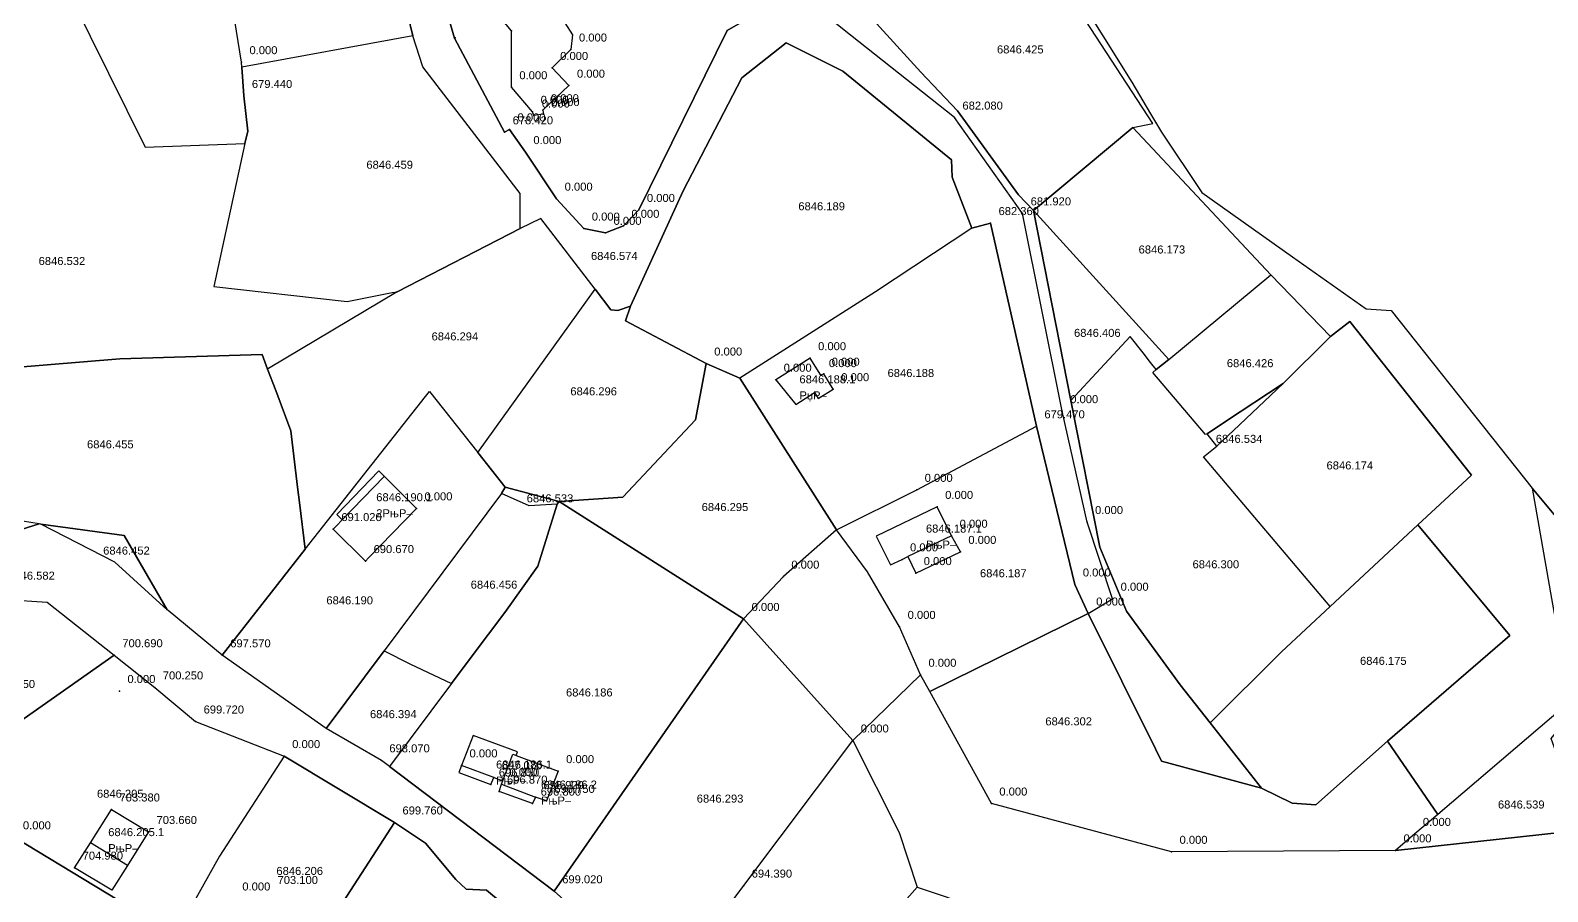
# Model space of a CAD drawing. Header units: metres. Extents: x 8504925 to 8509157, y 4588840 to 4591954.
# Drawn here: x 8507137 to 8507326.6, y 4589609.1 to 4589716.7 of the extents above; entities that cross this region are included whole.
import ezdxf

# ---------------------------------------------------------------- set-up
doc = ezdxf.new("R2010")
doc.units = ezdxf.units.M
for name, color, linetype in [('cad13', 30, 'Continuous'), ('cad140', 7, 'Continuous'), ('cad144', 7, 'Continuous'), ('cad145', 7, 'Continuous'), ('cad146', 7, 'Continuous'), ('cad176', 7, 'Continuous'), ('cad22', 7, 'Continuous'), ('cad_cont_1', 30, 'Continuous'), ('cad_cont_2', 7, 'Continuous'), ('cad_cont_3', 7, 'Continuous'), ('points', 1, 'Continuous'), ('texts', 7, 'Continuous')]:
    doc.layers.add(name, color=color, linetype=linetype)
doc.styles.get("Standard").update_dxf_attribs({"font": 'arial.ttf'})

msp = doc.modelspace()

# ---------------------------------------------------------------- linework, layer by layer
at = {"layer": 'cad13'}
for points in [[(8507203.76, 4589717.69), (8507204.74, 4589716.17), (8507204.54, 4589714.35), (8507202.19, 4589712.05), (8507204.29, 4589709.84), (8507201.03, 4589706.77), (8507201.12, 4589706.29), (8507199.9, 4589706.1), (8507199.75, 4589706.57), (8507197.09, 4589709.64), (8507197.1, 4589716.68), (8507196.24, 4589717.71)], [(8507235.77, 4589673.67), (8507234.42, 4589675.79), (8507230.12, 4589673.1), (8507232.62, 4589670.01), (8507234.99, 4589671.49), (8507235.44, 4589670.77), (8507237.31, 4589671.92), (8507236.12, 4589673.85), (8507235.77, 4589673.67)], [(8507178.87, 4589650.44), (8507179.25, 4589650.84), (8507185.23, 4589657.03), (8507180.53, 4589661.7), (8507175.27, 4589656.25), (8507175.95, 4589655.59), (8507175.22, 4589654.84), (8507174.84, 4589654.44), (8507178.87, 4589650.44)], [(8507244.48, 4589649.97), (8507245.91, 4589650.66), (8507246.64, 4589651), (8507247.62, 4589648.94), (8507253.2, 4589651.59), (8507252.11, 4589653.61), (8507250.3, 4589657.21), (8507242.68, 4589653.56), (8507244.48, 4589649.97)], [(8507197.68, 4589626.16), (8507197.85, 4589626.63), (8507192.3, 4589628.64), (8507190.86, 4589624.92), (8507190.52, 4589624.02), (8507194.52, 4589622.53), (8507194.88, 4589623.42), (8507196.01, 4589623)], [(8507197.68, 4589626.16), (8507202.93, 4589624.2), (8507201.46, 4589620.48), (8507200.1, 4589620.96), (8507199.75, 4589620.14), (8507195.55, 4589621.64), (8507195.85, 4589622.58), (8507196.01, 4589623)], [(8507196.01, 4589623), (8507197.26, 4589626.32), (8507197.68, 4589626.16)], [(8507151.75, 4589616.6), (8507149.1, 4589612.41), (8507147.15, 4589609.33), (8507142.51, 4589612.14), (8507144.48, 4589615.25), (8507147.12, 4589619.41), (8507151.75, 4589616.6)]]:
    msp.add_lwpolyline(points, dxfattribs=at)
at = {"layer": 'cad140'}
for points in [[(8507254.93, 4589741.76), (8507263.96, 4589727.35), (8507274.62, 4589710.28), (8507276.96, 4589706.33)], [(8507237.41, 4589717.79), (8507231.6, 4589718.69), (8507226.01, 4589717.84), (8507224.06, 4589716.72), (8507213.03, 4589694.31), (8507211.09, 4589692.33), (8507208.86, 4589691.45), (8507206.14, 4589691.98), (8507202.75, 4589695.72), (8507198.84, 4589701.54), (8507196.86, 4589704.38), (8507196.25, 4589704.01), (8507189.99, 4589715.78), (8507187.26, 4589725.07)], [(8507239.49, 4589716.13), (8507237.41, 4589717.79)], [(8507260.98, 4589693.88), (8507252.46, 4589705.85), (8507239.49, 4589716.13)], [(8507276.96, 4589706.33), (8507278.32, 4589704.04), (8507283.37, 4589696.47), (8507294.71, 4589688.45)], [(8507294.71, 4589688.45), (8507303.89, 4589681.95)], [(8507303.89, 4589681.95), (8507307.05, 4589681.73), (8507320.64, 4589664.6)], [(8507320.64, 4589664.6), (8507324.64, 4589659.57)], [(8507324.64, 4589659.57), (8507327.068, 4589645.776), (8507327.6, 4589642.74)], [(8507152.53, 4589634.66), (8507157.63, 4589630.4), (8507168.7, 4589626.08)], [(8507257.07, 4589620.15), (8507249.4, 4589634.16)], [(8507328.78, 4589632.35), (8507312.861, 4589618.796)], [(8507307.58, 4589614.3), (8507279.59, 4589614.12), (8507257.07, 4589620.15)], [(8507312.861, 4589618.796), (8507310, 4589616.36)], [(8507155.13, 4589603.73), (8507135.05, 4589615.93)], [(8507310, 4589616.36), (8507307.58, 4589614.3)], [(8507160.61, 4589613.58), (8507155.13, 4589603.73)]]:
    msp.add_lwpolyline(points, dxfattribs=at)
at = {"layer": 'cad144'}
for points in [[(8507163.403, 4589712.152), (8507163.36, 4589712.77), (8507162.54, 4589717.92)], [(8507163.66, 4589708.55), (8507163.403, 4589712.152)], [(8507265.93, 4589669.17), (8507260.98, 4589693.88)], [(8507256.97, 4589692.67), (8507262.7, 4589667.28)], [(8507221.44, 4589675.12), (8507211.37, 4589680.46), (8507211.96, 4589682.3)], [(8507171.33, 4589651.94), (8507186.36, 4589670.99)], [(8507186.87, 4589671.63), (8507192.883, 4589664.01)], [(8507272.23, 4589645.74), (8507269.03, 4589655.32), (8507265.93, 4589669.17)], [(8507237.72, 4589654.34), (8507247.74, 4589659.34), (8507262.7, 4589667.28)], [(8507262.7, 4589667.28), (8507267.5, 4589647.52), (8507269.17, 4589643.89)], [(8507192.883, 4589664.01), (8507196.3, 4589659.68)], [(8507248.21, 4589636.24), (8507245.61, 4589642.22), (8507241.59, 4589649.11), (8507237.72, 4589654.34)], [(8507160.96, 4589638.67), (8507171.33, 4589651.94)], [(8507133.94, 4589645.66), (8507139.06, 4589645.33), (8507147.47, 4589638.68)], [(8507269.17, 4589643.89), (8507272.23, 4589645.74)], [(8507123.73, 4589622.04), (8507131.65, 4589627.63), (8507147.47, 4589638.68)], [(8507173.95, 4589629.53), (8507160.96, 4589638.67)], [(8507249.4, 4589634.16), (8507248.21, 4589636.24)], [(8507180.84, 4589625.55), (8507173.95, 4589629.53)], [(8507168.7, 4589626.08), (8507182.48, 4589617.79)], [(8507181.853, 4589624.777), (8507180.84, 4589625.55)], [(8507202.44, 4589609.19), (8507181.853, 4589624.777)], [(8507216.32, 4589596.81), (8507202.44, 4589609.19)]]:
    msp.add_lwpolyline(points, dxfattribs=at)
at = {"layer": 'cad145'}
for points in [[(8507226.11, 4589643.21), (8507231.08, 4589648.5)], [(8507226.11, 4589643.21), (8507202.44, 4589609.19)], [(8507239.75, 4589628.03), (8507226.11, 4589643.21)], [(8507269.17, 4589643.89), (8507249.4, 4589634.16)], [(8507239.75, 4589628.03), (8507248.21, 4589636.24)], [(8507217.428, 4589598.281), (8507226.12, 4589609.9), (8507239.75, 4589628.03)], [(8507168.7, 4589626.08), (8507160.61, 4589613.58)], [(8507167.84, 4589595.12), (8507182.48, 4589617.79)]]:
    msp.add_lwpolyline(points, dxfattribs=at)
at = {"layer": 'cad146'}
for points in [[(8507274.77, 4589704.61), (8507277.25, 4589705.12), (8507265.59, 4589723.03), (8507254.98, 4589739.14), (8507254.84, 4589739.33), (8507253.29, 4589741.04), (8507250.62, 4589739.87), (8507248.4, 4589736.94)], [(8507139.88, 4589725.32), (8507151.33, 4589702.15), (8507163.8, 4589702.62)], [(8507182.92, 4589723.87), (8507184.76, 4589716.06)], [(8507262.35, 4589694.25), (8507260.48, 4589696.18), (8507252.86, 4589706.68), (8507248.24, 4589711.53), (8507241.44, 4589719.01)], [(8507184.76, 4589716.06), (8507163.403, 4589712.152)], [(8507198.2, 4589691.98), (8507198.17, 4589696.38), (8507186.02, 4589712.18), (8507184.76, 4589716.06)], [(8507211.96, 4589682.3), (8507218.56, 4589696.69), (8507225.88, 4589710.82), (8507231.41, 4589715.19), (8507238.53, 4589711.65), (8507252.09, 4589700.59), (8507252.19, 4589698.42), (8507254.64, 4589692.05)], [(8507163.8, 4589702.62), (8507164.14, 4589704.14), (8507163.66, 4589708.55)], [(8507262.35, 4589694.25), (8507274.77, 4589704.61)], [(8507291.98, 4589686.19), (8507274.77, 4589704.61)], [(8507163.8, 4589702.62), (8507159.9, 4589684.73), (8507176.18, 4589682.91), (8507176.55, 4589682.87), (8507182.2, 4589683.98), (8507182.8, 4589684.09)], [(8507262.35, 4589694.25), (8507279.24, 4589675.64)], [(8507267, 4589670.52), (8507262.35, 4589694.25)], [(8507182.8, 4589684.09), (8507198.2, 4589691.98)], [(8507207.56, 4589684.42), (8507200.78, 4589693.25), (8507198.2, 4589691.98)], [(8507254.64, 4589692.05), (8507242.59, 4589684.08), (8507225.66, 4589673.28)], [(8507254.64, 4589692.05), (8507256.97, 4589692.67)], [(8507279.24, 4589675.64), (8507291.98, 4589686.19)], [(8507299.45, 4589678.48), (8507291.98, 4589686.19)], [(8507182.8, 4589684.09), (8507166.74, 4589674.52), (8507166.61, 4589674.43)], [(8507192.883, 4589664.01), (8507207.56, 4589684.42)], [(8507207.56, 4589684.42), (8507209.51, 4589681.84), (8507210.41, 4589681.73), (8507211.96, 4589682.3)], [(8507310.38, 4589654.99), (8507317.06, 4589661.19), (8507301.85, 4589680.37), (8507299.45, 4589678.48)], [(8507277.68, 4589674.36), (8507276.97, 4589675.26), (8507276.06, 4589676.44), (8507274.42, 4589678.48), (8507267, 4589670.52)], [(8507293.54, 4589672.64), (8507299.45, 4589678.48)], [(8507166.61, 4589674.43), (8507165.93, 4589676.24), (8507148.16, 4589675.73), (8507134.53, 4589674.59), (8507133.01, 4589672.95), (8507129.17, 4589673.19)], [(8507203.05, 4589657.9), (8507211.03, 4589658.42), (8507220.1, 4589668.11), (8507221.44, 4589675.12)], [(8507225.66, 4589673.28), (8507221.44, 4589675.12)], [(8507279.24, 4589675.64), (8507277.68, 4589674.36)], [(8507171.33, 4589651.94), (8507170.61, 4589657.77), (8507170.38, 4589659.69), (8507169.54, 4589666.73), (8507167.64, 4589671.74), (8507166.61, 4589674.43)], [(8507237.72, 4589654.34), (8507225.66, 4589673.28)], [(8507284.02, 4589666.36), (8507283.84, 4589666.24), (8507277.26, 4589674.01), (8507277.68, 4589674.36)], [(8507186.36, 4589670.99), (8507186.87, 4589671.63)], [(8507284.02, 4589666.36), (8507286.32, 4589667.88), (8507293.54, 4589672.64)], [(8507293.54, 4589672.64), (8507287.35, 4589666.75), (8507285.25, 4589664.8)], [(8507284.42, 4589630.25), (8507280.68, 4589634.99), (8507273.96, 4589644.18), (8507270.64, 4589652.2), (8507267, 4589670.52)], [(8507138.09, 4589655.11), (8507136, 4589655.43), (8507127.44, 4589652.42), (8507118.35, 4589657.66), (8507111.9, 4589667.87)], [(8507138.09, 4589655.11), (8507125.74, 4589651.22), (8507118.53, 4589656.95), (8507112.92, 4589661.43), (8507112.78, 4589661.63), (8507109.73, 4589665.98), (8507109.35, 4589666.51)], [(8507285.25, 4589664.8), (8507284.02, 4589666.36)], [(8507299.43, 4589644.77), (8507283.57, 4589663.47), (8507285.25, 4589664.8)], [(8507196.3, 4589659.68), (8507195.86, 4589658.87)], [(8507196.3, 4589659.68), (8507203.05, 4589657.9)], [(8507195.86, 4589658.87), (8507181.2, 4589639.24)], [(8507189.62, 4589635.15), (8507192.95, 4589639.6), (8507195.51, 4589643.01), (8507196.49, 4589644.32), (8507200.39, 4589649.79), (8507202.8, 4589657.56)], [(8507202.8, 4589657.56), (8507199.31, 4589657.33), (8507195.86, 4589658.87)], [(8507202.8, 4589657.56), (8507203.05, 4589657.9)], [(8507203.05, 4589657.9), (8507226.11, 4589643.21)], [(8507138.28, 4589655.04), (8507138.09, 4589655.11)], [(8507138.28, 4589655.04), (8507148.7, 4589653.64), (8507154.09, 4589644.36)], [(8507154.09, 4589644.36), (8507147.54, 4589650.32), (8507138.28, 4589655.04)], [(8507299.43, 4589644.77), (8507310.38, 4589654.99)], [(8507306.58, 4589627.93), (8507321.88, 4589641.14), (8507310.38, 4589654.99)], [(8507160.96, 4589638.67), (8507154.21, 4589644.26), (8507154.09, 4589644.36)], [(8507284.42, 4589630.25), (8507293.35, 4589639.1), (8507299.43, 4589644.77)], [(8507269.17, 4589643.89), (8507277.59, 4589626.99), (8507278.33, 4589625.44), (8507290.83, 4589622.09)], [(8507147.47, 4589638.68), (8507152.53, 4589634.66)], [(8507181.2, 4589639.24), (8507173.95, 4589629.53)], [(8507181.2, 4589639.24), (8507184.4, 4589637.62), (8507189.62, 4589635.15)], [(8507189.62, 4589635.15), (8507181.853, 4589624.777)], [(8507290.83, 4589622.09), (8507284.42, 4589630.25)], [(8507290.83, 4589622.09), (8507294.65, 4589620.2), (8507297.61, 4589619.98), (8507306.58, 4589627.93)], [(8507312.861, 4589618.796), (8507306.58, 4589627.93)], [(8507182.48, 4589617.79), (8507186.34, 4589615.19), (8507190.13, 4589610.68), (8507191.44, 4589609.45), (8507193.99, 4589609.31), (8507198.15, 4589605.87)], [(8507247.81, 4589609.71), (8507244.02, 4589605.42)]]:
    msp.add_lwpolyline(points, dxfattribs=at)
at = {"layer": 'cad176'}
for points in [[(8507324.64, 4589659.57), (8507335.28, 4589646.81)], [(8507237.72, 4589654.34), (8507231.08, 4589648.5)], [(8507239.75, 4589628.03), (8507245.57, 4589616.54), (8507247.81, 4589609.71)], [(8507354.42, 4589619.4), (8507307.58, 4589614.3)], [(8507247.81, 4589609.71), (8507270.54, 4589602.07)]]:
    msp.add_lwpolyline(points, dxfattribs=at)
at = {"layer": 'cad22'}
for points in [[(8507181.2, 4589661.03), (8507175.95, 4589655.59)], [(8507252.11, 4589653.61), (8507246.64, 4589651)], [(8507194.88, 4589623.42), (8507190.86, 4589624.92)], [(8507195.85, 4589622.58), (8507200.1, 4589620.96)], [(8507149.1, 4589612.41), (8507144.48, 4589615.25)]]:
    msp.add_lwpolyline(points, dxfattribs=at)
at = {"layer": 'cad_cont_1'}
for points in [[(8507203.76, 4589717.69), (8507204.74, 4589716.17), (8507204.54, 4589714.35), (8507202.19, 4589712.05), (8507204.29, 4589709.84), (8507201.03, 4589706.77), (8507201.12, 4589706.29), (8507199.9, 4589706.1), (8507199.75, 4589706.57), (8507197.09, 4589709.64), (8507197.1, 4589716.68), (8507196.24, 4589717.71)], [(8507235.77, 4589673.67), (8507234.42, 4589675.79), (8507230.12, 4589673.1), (8507232.62, 4589670.01), (8507234.99, 4589671.49), (8507235.44, 4589670.77), (8507237.31, 4589671.92), (8507236.12, 4589673.85), (8507235.77, 4589673.67)], [(8507178.87, 4589650.44), (8507179.25, 4589650.84), (8507185.23, 4589657.03), (8507180.53, 4589661.7), (8507175.27, 4589656.25), (8507175.95, 4589655.59), (8507175.22, 4589654.84), (8507174.84, 4589654.44), (8507178.87, 4589650.44)], [(8507244.48, 4589649.97), (8507245.91, 4589650.66), (8507246.64, 4589651), (8507247.62, 4589648.94), (8507253.2, 4589651.59), (8507252.11, 4589653.61), (8507250.3, 4589657.21), (8507242.68, 4589653.56), (8507244.48, 4589649.97)], [(8507196.01, 4589623), (8507197.26, 4589626.32), (8507197.68, 4589626.16), (8507197.68, 4589626.16), (8507197.85, 4589626.63), (8507192.3, 4589628.64), (8507190.86, 4589624.92), (8507190.52, 4589624.02), (8507194.52, 4589622.53), (8507194.88, 4589623.42), (8507196.01, 4589623)], [(8507196.01, 4589623), (8507197.26, 4589626.32), (8507197.68, 4589626.16), (8507197.68, 4589626.16), (8507202.93, 4589624.2), (8507201.46, 4589620.48), (8507200.1, 4589620.96), (8507199.75, 4589620.14), (8507195.55, 4589621.64), (8507195.85, 4589622.58), (8507196.01, 4589623)], [(8507151.75, 4589616.6), (8507149.1, 4589612.41), (8507147.15, 4589609.33), (8507142.51, 4589612.14), (8507144.48, 4589615.25), (8507147.12, 4589619.41), (8507151.75, 4589616.6)]]:
    msp.add_lwpolyline(points, dxfattribs=at)
at = {"layer": 'cad_cont_2'}
for points in [[(8507159.78, 4589739.78), (8507158.98, 4589746.13), (8507158.98, 4589746.13), (8507159.012, 4589747.689), (8507159.012, 4589747.689), (8507175.019, 4589748.805), (8507176.516, 4589748.911), (8507176.516, 4589748.911), (8507182.92, 4589723.87), (8507182.92, 4589723.87), (8507184.76, 4589716.06), (8507184.76, 4589716.06), (8507163.403, 4589712.152), (8507163.403, 4589712.152), (8507163.36, 4589712.77), (8507162.54, 4589717.92), (8507162.54, 4589717.92), (8507159.78, 4589739.78)], [(8507248.4, 4589736.94), (8507248.12, 4589736.57), (8507250.94, 4589733.34), (8507245.55, 4589725.21), (8507241.44, 4589719.01), (8507241.44, 4589719.01), (8507248.24, 4589711.53), (8507252.86, 4589706.68), (8507260.48, 4589696.18), (8507262.35, 4589694.25), (8507262.35, 4589694.25), (8507274.77, 4589704.61), (8507274.77, 4589704.61), (8507277.25, 4589705.12), (8507265.59, 4589723.03), (8507254.98, 4589739.14), (8507254.84, 4589739.33), (8507253.29, 4589741.04), (8507250.62, 4589739.87), (8507248.4, 4589736.94)], [(8507159.78, 4589739.78), (8507156.91, 4589739.71), (8507126.34, 4589737.77), (8507126.34, 4589737.77), (8507139.88, 4589725.32), (8507139.88, 4589725.32), (8507151.33, 4589702.15), (8507163.8, 4589702.62), (8507163.8, 4589702.62), (8507164.14, 4589704.14), (8507163.66, 4589708.55), (8507163.66, 4589708.55), (8507163.403, 4589712.152), (8507163.403, 4589712.152), (8507163.36, 4589712.77), (8507162.54, 4589717.92), (8507162.54, 4589717.92), (8507159.78, 4589739.78)], [(8507263.96, 4589727.35), (8507274.62, 4589710.28), (8507276.96, 4589706.33), (8507276.96, 4589706.33), (8507278.32, 4589704.04), (8507283.37, 4589696.47), (8507294.71, 4589688.45), (8507294.71, 4589688.45), (8507303.89, 4589681.95), (8507303.89, 4589681.95), (8507307.05, 4589681.73), (8507320.64, 4589664.6), (8507320.64, 4589664.6), (8507324.64, 4589659.57), (8507324.64, 4589659.57), (8507327.068, 4589645.776)], [(8507139.88, 4589725.32), (8507151.33, 4589702.15), (8507163.8, 4589702.62), (8507163.8, 4589702.62), (8507159.9, 4589684.73), (8507176.18, 4589682.91), (8507176.55, 4589682.87), (8507182.2, 4589683.98), (8507182.8, 4589684.09), (8507182.8, 4589684.09), (8507166.74, 4589674.52), (8507166.61, 4589674.43), (8507166.61, 4589674.43), (8507165.93, 4589676.24), (8507148.16, 4589675.73), (8507134.53, 4589674.59)], [(8507241.44, 4589719.01), (8507248.24, 4589711.53), (8507252.86, 4589706.68), (8507260.48, 4589696.18), (8507262.35, 4589694.25), (8507262.35, 4589694.25), (8507267, 4589670.52), (8507267, 4589670.52), (8507270.64, 4589652.2), (8507273.96, 4589644.18), (8507280.68, 4589634.99), (8507284.42, 4589630.25), (8507284.42, 4589630.25), (8507290.83, 4589622.09), (8507290.83, 4589622.09), (8507278.33, 4589625.44), (8507277.59, 4589626.99), (8507269.17, 4589643.89), (8507269.17, 4589643.89), (8507267.5, 4589647.52), (8507262.7, 4589667.28), (8507262.7, 4589667.28), (8507256.97, 4589692.67), (8507256.97, 4589692.67), (8507254.64, 4589692.05), (8507254.64, 4589692.05), (8507252.19, 4589698.42), (8507252.09, 4589700.59), (8507238.53, 4589711.65), (8507231.41, 4589715.19), (8507225.88, 4589710.82), (8507218.56, 4589696.69), (8507211.96, 4589682.3), (8507211.96, 4589682.3), (8507210.41, 4589681.73), (8507209.51, 4589681.84), (8507207.56, 4589684.42), (8507207.56, 4589684.42), (8507200.78, 4589693.25), (8507198.2, 4589691.98), (8507198.2, 4589691.98), (8507198.17, 4589696.38), (8507186.02, 4589712.18), (8507184.76, 4589716.06), (8507184.76, 4589716.06), (8507182.92, 4589723.87)], [(8507187.26, 4589725.07), (8507189.99, 4589715.78), (8507196.25, 4589704.01), (8507196.86, 4589704.38), (8507198.84, 4589701.54), (8507202.75, 4589695.72), (8507206.14, 4589691.98), (8507208.86, 4589691.45), (8507211.09, 4589692.33), (8507213.03, 4589694.31), (8507224.06, 4589716.72), (8507226.01, 4589717.84)], [(8507226.01, 4589717.84), (8507224.06, 4589716.72), (8507213.03, 4589694.31), (8507211.09, 4589692.33), (8507208.86, 4589691.45), (8507206.14, 4589691.98), (8507202.75, 4589695.72), (8507198.84, 4589701.54), (8507196.86, 4589704.38), (8507196.25, 4589704.01), (8507189.99, 4589715.78), (8507187.26, 4589725.07)], [(8507328.78, 4589632.35), (8507312.861, 4589618.796), (8507312.861, 4589618.796), (8507306.58, 4589627.93), (8507306.58, 4589627.93), (8507321.88, 4589641.14), (8507310.38, 4589654.99), (8507310.38, 4589654.99), (8507317.06, 4589661.19), (8507301.85, 4589680.37), (8507299.45, 4589678.48), (8507299.45, 4589678.48), (8507291.98, 4589686.19), (8507291.98, 4589686.19), (8507274.77, 4589704.61), (8507274.77, 4589704.61), (8507277.25, 4589705.12), (8507265.59, 4589723.03)], [(8507163.8, 4589702.62), (8507159.9, 4589684.73), (8507176.18, 4589682.91), (8507176.55, 4589682.87), (8507182.2, 4589683.98), (8507182.8, 4589684.09), (8507182.8, 4589684.09), (8507198.2, 4589691.98), (8507198.2, 4589691.98), (8507198.17, 4589696.38), (8507186.02, 4589712.18), (8507184.76, 4589716.06), (8507184.76, 4589716.06), (8507163.403, 4589712.152), (8507163.403, 4589712.152), (8507163.66, 4589708.55), (8507163.66, 4589708.55), (8507164.14, 4589704.14), (8507163.8, 4589702.62)], [(8507221.44, 4589675.12), (8507211.37, 4589680.46), (8507211.96, 4589682.3), (8507211.96, 4589682.3), (8507218.56, 4589696.69), (8507225.88, 4589710.82), (8507231.41, 4589715.19), (8507238.53, 4589711.65), (8507252.09, 4589700.59), (8507252.19, 4589698.42), (8507254.64, 4589692.05), (8507254.64, 4589692.05), (8507242.59, 4589684.08), (8507225.66, 4589673.28), (8507225.66, 4589673.28), (8507221.44, 4589675.12)], [(8507262.35, 4589694.25), (8507279.24, 4589675.64), (8507279.24, 4589675.64), (8507291.98, 4589686.19), (8507291.98, 4589686.19), (8507274.77, 4589704.61), (8507274.77, 4589704.61), (8507262.35, 4589694.25)], [(8507262.35, 4589694.25), (8507279.24, 4589675.64), (8507279.24, 4589675.64), (8507277.68, 4589674.36), (8507277.68, 4589674.36), (8507276.97, 4589675.26), (8507276.06, 4589676.44), (8507274.42, 4589678.48), (8507267, 4589670.52), (8507267, 4589670.52), (8507262.35, 4589694.25)], [(8507182.8, 4589684.09), (8507166.74, 4589674.52), (8507166.61, 4589674.43), (8507166.61, 4589674.43), (8507167.64, 4589671.74), (8507169.54, 4589666.73), (8507170.38, 4589659.69), (8507170.61, 4589657.77), (8507171.33, 4589651.94), (8507171.33, 4589651.94), (8507186.36, 4589670.99), (8507186.36, 4589670.99), (8507186.87, 4589671.63), (8507186.87, 4589671.63), (8507192.883, 4589664.01), (8507192.883, 4589664.01), (8507207.56, 4589684.42), (8507207.56, 4589684.42), (8507200.78, 4589693.25), (8507198.2, 4589691.98), (8507198.2, 4589691.98), (8507182.8, 4589684.09)], [(8507254.64, 4589692.05), (8507242.59, 4589684.08), (8507225.66, 4589673.28), (8507225.66, 4589673.28), (8507237.72, 4589654.34), (8507237.72, 4589654.34), (8507247.74, 4589659.34), (8507262.7, 4589667.28), (8507262.7, 4589667.28), (8507256.97, 4589692.67), (8507256.97, 4589692.67), (8507254.64, 4589692.05)], [(8507284.02, 4589666.36), (8507283.84, 4589666.24), (8507277.26, 4589674.01), (8507277.68, 4589674.36), (8507277.68, 4589674.36), (8507279.24, 4589675.64), (8507279.24, 4589675.64), (8507291.98, 4589686.19), (8507291.98, 4589686.19), (8507299.45, 4589678.48), (8507299.45, 4589678.48), (8507293.54, 4589672.64), (8507293.54, 4589672.64), (8507286.32, 4589667.88), (8507284.02, 4589666.36)], [(8507192.883, 4589664.01), (8507207.56, 4589684.42), (8507207.56, 4589684.42), (8507209.51, 4589681.84), (8507210.41, 4589681.73), (8507211.96, 4589682.3), (8507211.96, 4589682.3), (8507211.37, 4589680.46), (8507221.44, 4589675.12), (8507221.44, 4589675.12), (8507220.1, 4589668.11), (8507211.03, 4589658.42), (8507203.05, 4589657.9), (8507203.05, 4589657.9), (8507196.3, 4589659.68), (8507196.3, 4589659.68), (8507192.883, 4589664.01)], [(8507299.43, 4589644.77), (8507283.57, 4589663.47), (8507285.25, 4589664.8), (8507285.25, 4589664.8), (8507287.35, 4589666.75), (8507293.54, 4589672.64), (8507293.54, 4589672.64), (8507299.45, 4589678.48), (8507299.45, 4589678.48), (8507301.85, 4589680.37), (8507317.06, 4589661.19), (8507310.38, 4589654.99), (8507310.38, 4589654.99), (8507299.43, 4589644.77)], [(8507277.68, 4589674.36), (8507276.97, 4589675.26), (8507276.06, 4589676.44), (8507274.42, 4589678.48), (8507267, 4589670.52), (8507267, 4589670.52), (8507270.64, 4589652.2), (8507273.96, 4589644.18), (8507280.68, 4589634.99), (8507284.42, 4589630.25), (8507284.42, 4589630.25), (8507293.35, 4589639.1), (8507299.43, 4589644.77), (8507299.43, 4589644.77), (8507283.57, 4589663.47), (8507285.25, 4589664.8), (8507285.25, 4589664.8), (8507284.02, 4589666.36), (8507284.02, 4589666.36), (8507283.84, 4589666.24), (8507277.26, 4589674.01), (8507277.68, 4589674.36)], [(8507134.53, 4589674.59), (8507148.16, 4589675.73), (8507165.93, 4589676.24), (8507166.61, 4589674.43), (8507166.61, 4589674.43), (8507167.64, 4589671.74), (8507169.54, 4589666.73), (8507170.38, 4589659.69), (8507170.61, 4589657.77), (8507171.33, 4589651.94), (8507171.33, 4589651.94), (8507160.96, 4589638.67), (8507160.96, 4589638.67), (8507154.21, 4589644.26), (8507154.09, 4589644.36), (8507154.09, 4589644.36), (8507148.7, 4589653.64), (8507138.28, 4589655.04), (8507138.28, 4589655.04), (8507138.09, 4589655.11)], [(8507203.05, 4589657.9), (8507211.03, 4589658.42), (8507220.1, 4589668.11), (8507221.44, 4589675.12), (8507221.44, 4589675.12), (8507225.66, 4589673.28), (8507225.66, 4589673.28), (8507237.72, 4589654.34), (8507237.72, 4589654.34), (8507231.08, 4589648.5), (8507231.08, 4589648.5), (8507226.11, 4589643.21), (8507226.11, 4589643.21), (8507203.05, 4589657.9)], [(8507160.96, 4589638.67), (8507171.33, 4589651.94), (8507171.33, 4589651.94), (8507186.36, 4589670.99), (8507186.36, 4589670.99), (8507186.87, 4589671.63), (8507186.87, 4589671.63), (8507192.883, 4589664.01), (8507192.883, 4589664.01), (8507196.3, 4589659.68), (8507196.3, 4589659.68), (8507195.86, 4589658.87), (8507195.86, 4589658.87), (8507181.2, 4589639.24), (8507181.2, 4589639.24), (8507173.95, 4589629.53), (8507173.95, 4589629.53), (8507160.96, 4589638.67)], [(8507284.02, 4589666.36), (8507286.32, 4589667.88), (8507293.54, 4589672.64), (8507293.54, 4589672.64), (8507287.35, 4589666.75), (8507285.25, 4589664.8), (8507285.25, 4589664.8), (8507284.02, 4589666.36)], [(8507111.9, 4589667.87), (8507109.35, 4589666.51), (8507109.35, 4589666.51), (8507109.73, 4589665.98), (8507112.78, 4589661.63), (8507112.92, 4589661.43), (8507118.53, 4589656.95), (8507125.74, 4589651.22), (8507138.09, 4589655.11), (8507138.09, 4589655.11), (8507136, 4589655.43), (8507127.44, 4589652.42), (8507118.35, 4589657.66), (8507111.9, 4589667.87)], [(8507248.21, 4589636.24), (8507245.61, 4589642.22), (8507241.59, 4589649.11), (8507237.72, 4589654.34), (8507237.72, 4589654.34), (8507247.74, 4589659.34), (8507262.7, 4589667.28), (8507262.7, 4589667.28), (8507267.5, 4589647.52), (8507269.17, 4589643.89), (8507269.17, 4589643.89), (8507249.4, 4589634.16), (8507249.4, 4589634.16), (8507248.21, 4589636.24)], [(8507202.8, 4589657.56), (8507199.31, 4589657.33), (8507195.86, 4589658.87), (8507195.86, 4589658.87), (8507196.3, 4589659.68), (8507196.3, 4589659.68), (8507203.05, 4589657.9), (8507203.05, 4589657.9), (8507202.8, 4589657.56)], [(8507310, 4589616.36), (8507307.58, 4589614.3), (8507307.58, 4589614.3), (8507354.42, 4589619.4), (8507354.42, 4589619.4), (8507340.31, 4589620.9), (8507328.06, 4589625.37), (8507327.01, 4589628.29), (8507331.02, 4589633.16), (8507332.57, 4589640.78), (8507332.782, 4589641.251), (8507335.28, 4589646.81), (8507335.28, 4589646.81), (8507324.64, 4589659.57), (8507324.64, 4589659.57), (8507327.068, 4589645.776), (8507327.6, 4589642.74), (8507327.6, 4589642.74), (8507328.78, 4589632.35), (8507328.78, 4589632.35), (8507312.861, 4589618.796), (8507312.861, 4589618.796), (8507310, 4589616.36)], [(8507181.2, 4589639.24), (8507184.4, 4589637.62), (8507189.62, 4589635.15), (8507189.62, 4589635.15), (8507192.95, 4589639.6), (8507195.51, 4589643.01), (8507196.49, 4589644.32), (8507200.39, 4589649.79), (8507202.8, 4589657.56), (8507202.8, 4589657.56), (8507199.31, 4589657.33), (8507195.86, 4589658.87), (8507195.86, 4589658.87), (8507181.2, 4589639.24)], [(8507189.62, 4589635.15), (8507181.853, 4589624.777), (8507181.853, 4589624.777), (8507202.44, 4589609.19), (8507202.44, 4589609.19), (8507226.11, 4589643.21), (8507226.11, 4589643.21), (8507203.05, 4589657.9), (8507203.05, 4589657.9), (8507202.8, 4589657.56), (8507202.8, 4589657.56), (8507200.39, 4589649.79), (8507196.49, 4589644.32), (8507195.51, 4589643.01), (8507192.95, 4589639.6), (8507189.62, 4589635.15)], [(8507216.32, 4589596.81), (8507202.44, 4589609.19), (8507202.44, 4589609.19), (8507181.853, 4589624.777), (8507181.853, 4589624.777), (8507180.84, 4589625.55), (8507180.84, 4589625.55), (8507173.95, 4589629.53), (8507173.95, 4589629.53), (8507160.96, 4589638.67), (8507160.96, 4589638.67), (8507154.21, 4589644.26), (8507154.09, 4589644.36), (8507154.09, 4589644.36), (8507147.54, 4589650.32), (8507138.28, 4589655.04), (8507138.28, 4589655.04), (8507138.09, 4589655.11), (8507138.09, 4589655.11), (8507125.74, 4589651.22)], [(8507138.09, 4589655.11), (8507136, 4589655.43)], [(8507138.28, 4589655.04), (8507148.7, 4589653.64), (8507154.09, 4589644.36), (8507154.09, 4589644.36), (8507147.54, 4589650.32), (8507138.28, 4589655.04)], [(8507284.42, 4589630.25), (8507293.35, 4589639.1), (8507299.43, 4589644.77), (8507299.43, 4589644.77), (8507310.38, 4589654.99), (8507310.38, 4589654.99), (8507321.88, 4589641.14), (8507306.58, 4589627.93), (8507306.58, 4589627.93), (8507297.61, 4589619.98), (8507294.65, 4589620.2), (8507290.83, 4589622.09), (8507290.83, 4589622.09), (8507284.42, 4589630.25)], [(8507114.46, 4589628.08), (8507117.01, 4589630.38), (8507133.94, 4589645.66), (8507133.94, 4589645.66), (8507139.06, 4589645.33), (8507147.47, 4589638.68), (8507147.47, 4589638.68), (8507131.65, 4589627.63), (8507123.73, 4589622.04), (8507123.73, 4589622.04), (8507117.58, 4589625.81), (8507117.58, 4589625.81), (8507114.46, 4589628.08)], [(8507133.94, 4589645.66), (8507139.06, 4589645.33), (8507147.47, 4589638.68), (8507147.47, 4589638.68), (8507152.53, 4589634.66), (8507152.53, 4589634.66), (8507157.63, 4589630.4), (8507168.7, 4589626.08), (8507168.7, 4589626.08), (8507182.48, 4589617.79), (8507182.48, 4589617.79), (8507186.34, 4589615.19), (8507190.13, 4589610.68), (8507191.44, 4589609.45), (8507193.99, 4589609.31), (8507198.15, 4589605.87)], [(8507226.11, 4589643.21), (8507202.44, 4589609.19), (8507202.44, 4589609.19), (8507216.32, 4589596.81), (8507216.32, 4589596.81), (8507217.428, 4589598.281), (8507217.428, 4589598.281), (8507226.12, 4589609.9), (8507239.75, 4589628.03), (8507239.75, 4589628.03), (8507226.11, 4589643.21)], [(8507257.07, 4589620.15), (8507249.4, 4589634.16), (8507249.4, 4589634.16), (8507269.17, 4589643.89), (8507269.17, 4589643.89), (8507277.59, 4589626.99), (8507278.33, 4589625.44), (8507290.83, 4589622.09), (8507290.83, 4589622.09), (8507294.65, 4589620.2), (8507297.61, 4589619.98), (8507306.58, 4589627.93), (8507306.58, 4589627.93), (8507312.861, 4589618.796), (8507312.861, 4589618.796), (8507310, 4589616.36), (8507310, 4589616.36), (8507307.58, 4589614.3), (8507307.58, 4589614.3), (8507279.59, 4589614.12), (8507257.07, 4589620.15)], [(8507123.73, 4589622.04), (8507131.65, 4589627.63), (8507147.47, 4589638.68), (8507147.47, 4589638.68), (8507152.53, 4589634.66), (8507152.53, 4589634.66), (8507157.63, 4589630.4), (8507168.7, 4589626.08), (8507168.7, 4589626.08), (8507160.61, 4589613.58), (8507160.61, 4589613.58), (8507155.13, 4589603.73), (8507155.13, 4589603.73), (8507135.05, 4589615.93), (8507135.05, 4589615.93), (8507127.2, 4589620.21), (8507127.2, 4589620.21), (8507123.73, 4589622.04)], [(8507180.84, 4589625.55), (8507173.95, 4589629.53), (8507173.95, 4589629.53), (8507181.2, 4589639.24), (8507181.2, 4589639.24), (8507184.4, 4589637.62), (8507189.62, 4589635.15), (8507189.62, 4589635.15), (8507181.853, 4589624.777), (8507181.853, 4589624.777), (8507180.84, 4589625.55)], [(8507216.32, 4589596.81), (8507217.428, 4589598.281), (8507217.428, 4589598.281), (8507226.12, 4589609.9), (8507239.75, 4589628.03), (8507239.75, 4589628.03), (8507245.57, 4589616.54), (8507247.81, 4589609.71), (8507247.81, 4589609.71), (8507244.02, 4589605.42), (8507244.02, 4589605.42), (8507235.32, 4589594.88), (8507227.85, 4589585.94), (8507227.85, 4589585.94), (8507216.32, 4589596.81)], [(8507160.61, 4589613.58), (8507155.13, 4589603.73), (8507155.13, 4589603.73), (8507156.38, 4589601.95), (8507156.38, 4589601.95), (8507162.72, 4589595.72), (8507162.72, 4589595.72), (8507166.13, 4589592.47), (8507166.13, 4589592.47), (8507167.84, 4589595.12), (8507167.84, 4589595.12), (8507182.48, 4589617.79), (8507182.48, 4589617.79), (8507168.7, 4589626.08), (8507168.7, 4589626.08), (8507160.61, 4589613.58)], [(8507167.84, 4589595.12), (8507166.13, 4589592.47), (8507166.13, 4589592.47), (8507180.06, 4589578.92), (8507180.06, 4589578.92), (8507198.15, 4589605.87), (8507198.15, 4589605.87), (8507193.99, 4589609.31), (8507191.44, 4589609.45), (8507190.13, 4589610.68), (8507186.34, 4589615.19), (8507182.48, 4589617.79), (8507182.48, 4589617.79), (8507167.84, 4589595.12)], [(8507135.05, 4589615.93), (8507155.13, 4589603.73), (8507155.13, 4589603.73), (8507156.38, 4589601.95), (8507156.38, 4589601.95), (8507148.31, 4589593.31), (8507148.31, 4589593.31), (8507146.57, 4589591.44), (8507146.57, 4589591.44), (8507144, 4589588.46), (8507144, 4589588.46), (8507139.957, 4589583.915), (8507139.957, 4589583.915), (8507139.57, 4589583.48), (8507137.02, 4589585.85), (8507137.02, 4589585.85), (8507136.38, 4589585.18)], [(8507227.85, 4589585.94), (8507235.32, 4589594.88), (8507244.02, 4589605.42), (8507244.02, 4589605.42), (8507247.81, 4589609.71), (8507247.81, 4589609.71), (8507270.54, 4589602.07), (8507270.54, 4589602.07), (8507262.97, 4589588.77), (8507262.97, 4589588.77), (8507262.8, 4589588.42), (8507262.8, 4589588.42), (8507256.45, 4589577.5), (8507252.164, 4589570.423), (8507252.164, 4589570.423), (8507250.95, 4589568.42), (8507250.95, 4589568.42), (8507250.33, 4589567.94), (8507227.85, 4589585.94)]]:
    msp.add_lwpolyline(points, dxfattribs=at)
at = {"layer": 'cad_cont_3'}
for points in [[(8507263.96, 4589727.35), (8507274.62, 4589710.28), (8507276.96, 4589706.33), (8507276.96, 4589706.33), (8507278.32, 4589704.04), (8507283.37, 4589696.47), (8507294.71, 4589688.45), (8507294.71, 4589688.45), (8507303.89, 4589681.95), (8507303.89, 4589681.95), (8507307.05, 4589681.73), (8507320.64, 4589664.6), (8507320.64, 4589664.6), (8507324.64, 4589659.57), (8507324.64, 4589659.57), (8507335.28, 4589646.81)], [(8507354.42, 4589619.4), (8507307.58, 4589614.3), (8507307.58, 4589614.3), (8507279.59, 4589614.12), (8507257.07, 4589620.15), (8507257.07, 4589620.15), (8507249.4, 4589634.16), (8507249.4, 4589634.16), (8507248.21, 4589636.24), (8507248.21, 4589636.24), (8507245.61, 4589642.22), (8507241.59, 4589649.11), (8507237.72, 4589654.34), (8507237.72, 4589654.34), (8507231.08, 4589648.5), (8507231.08, 4589648.5), (8507226.11, 4589643.21), (8507226.11, 4589643.21), (8507239.75, 4589628.03), (8507239.75, 4589628.03), (8507245.57, 4589616.54), (8507247.81, 4589609.71), (8507247.81, 4589609.71), (8507270.54, 4589602.07)]]:
    msp.add_lwpolyline(points, dxfattribs=at)
at = {"layer": 'points'}
for p in [(8507197.1, 4589716.68), (8507224.06, 4589716.72), (8507189.99, 4589715.78), (8507190.06, 4589715.8), (8507204.74, 4589716.17), (8507163.36, 4589712.77), (8507204.54, 4589714.35), (8507202.19, 4589712.05), (8507197.09, 4589709.64), (8507204.29, 4589709.84), (8507163.66, 4589708.55), (8507199.75, 4589706.57), (8507199.9, 4589706.1), (8507201.03, 4589706.77), (8507201.12, 4589706.29), (8507252.46, 4589705.85), (8507196.25, 4589704.01), (8507196.86, 4589704.38), (8507198.84, 4589701.54), (8507202.75, 4589695.72), (8507213.03, 4589694.31), (8507260.98, 4589693.88), (8507206.14, 4589691.98), (8507211.09, 4589692.33), (8507256.97, 4589692.67), (8507208.86, 4589691.45), (8507221.44, 4589675.12), (8507234.42, 4589675.79), (8507230.12, 4589673.1), (8507235.77, 4589673.67), (8507236.12, 4589673.85), (8507237.31, 4589671.92), (8507265.93, 4589669.17), (8507262.7, 4589667.28), (8507247.74, 4589659.34), (8507185.23, 4589657.03), (8507250.3, 4589657.21), (8507174.84, 4589654.44), (8507269.03, 4589655.32), (8507252.11, 4589653.61), (8507178.87, 4589650.44), (8507245.91, 4589650.66), (8507253.2, 4589651.59), (8507231.08, 4589648.5), (8507247.62, 4589648.94), (8507267.5, 4589647.52), (8507272.23, 4589645.74), (8507226.11, 4589643.21), (8507269.17, 4589643.89), (8507245.61, 4589642.22), (8507147.47, 4589638.68), (8507160.96, 4589638.67), (8507248.21, 4589636.24), (8507148.11, 4589634.21), (8507152.53, 4589634.66), (8507157.63, 4589630.4), (8507239.75, 4589628.03), (8507168.7, 4589626.08), (8507180.84, 4589625.55), (8507190.86, 4589624.92), (8507194.88, 4589623.42), (8507202.93, 4589624.2), (8507194.52, 4589622.53), (8507195.55, 4589621.64), (8507195.85, 4589622.58), (8507199.75, 4589620.14), (8507200.1, 4589620.96), (8507201.46, 4589620.48), (8507257.07, 4589620.15), (8507147.12, 4589619.41), (8507182.48, 4589617.79), (8507151.75, 4589616.6), (8507310, 4589616.36), (8507279.59, 4589614.12), (8507307.58, 4589614.3), (8507142.51, 4589612.14), (8507202.44, 4589609.19), (8507226.12, 4589609.9)]:
    msp.add_point(p, dxfattribs=at)

# ---------------------------------------------------------------- texts
at = {"layer": 'cad_cont_1'}
for s, p in [('6846.188.1', (8507233.089, 4589672.653)), ('6846.190.1', (8507180.202, 4589657.921)), ('6846.187.1', (8507248.895, 4589654.003)), ('6846.186.1', (8507195.179, 4589624.525)), ('6846.186.2', (8507200.786, 4589622.027)), ('6846.205.1', (8507146.709, 4589616.081))]:
    msp.add_text(s, height=1, dxfattribs=at).set_placement(p)
at = {"layer": 'cad_cont_2'}
for s, p in [('6846.425', (8507257.774, 4589713.866)), ('6846.459', (8507178.97, 4589699.46)), ('6846.189', (8507232.95, 4589694.27)), ('6846.173', (8507275.469, 4589688.871)), ('6846.532', (8507138.01, 4589687.432)), ('6846.574', (8507207.037, 4589688.062)), ('6846.294', (8507187.118, 4589678.014)), ('6846.406', (8507267.401, 4589678.453)), ('6846.426', (8507286.499, 4589674.668)), ('6846.188', (8507244.1, 4589673.44)), ('6846.296', (8507204.46, 4589671.15)), ('6846.455', (8507144.06, 4589664.53)), ('6846.534', (8507285.123, 4589665.214)), ('6846.174', (8507298.957, 4589661.893)), ('6846.533', (8507199.004, 4589657.784)), ('6846.295', (8507220.869, 4589656.694)), ('6846.452', (8507146.078, 4589651.254)), ('6846.300', (8507282.213, 4589649.546)), ('6846.582', (8507134.209, 4589648.121)), ('6846.187', (8507255.649, 4589648.422)), ('6846.456', (8507192.01, 4589647)), ('6846.190', (8507173.971, 4589645.04)), ('6846.175', (8507303.14, 4589637.48)), ('6846.450', (8507131.74, 4589634.59)), ('6846.186', (8507203.92, 4589633.53)), ('6846.394', (8507179.42, 4589630.82)), ('6846.302', (8507263.82, 4589629.92)), ('6846.205', (8507145.3, 4589620.88)), ('6846.293', (8507220.26, 4589620.27)), ('6846.539', (8507320.378, 4589619.532)), ('6846.206', (8507167.728, 4589611.235))]:
    msp.add_text(s, height=1, dxfattribs=at).set_placement(p)
at = {"layer": 'points'}
for s, p in [('0.000', (8507205.54, 4589715.35)), ('0.000', (8507164.36, 4589713.77)), ('0.000', (8507203.19, 4589713.05)), ('0.000', (8507198.09, 4589710.64)), ('0.000', (8507205.29, 4589710.84)), ('679.440', (8507164.66, 4589709.55)), ('0.000', (8507202.03, 4589707.77)), ('0.000', (8507200.75, 4589707.57)), ('0.000', (8507200.9, 4589707.1)), ('0.000', (8507202.12, 4589707.29)), ('682.080', (8507253.46, 4589706.85)), ('678.420', (8507197.25, 4589705.01)), ('0.000', (8507197.86, 4589705.38)), ('0.000', (8507199.84, 4589702.54)), ('0.000', (8507203.75, 4589696.72)), ('0.000', (8507214.03, 4589695.31)), ('681.920', (8507261.98, 4589694.88)), ('0.000', (8507207.14, 4589692.98)), ('0.000', (8507212.09, 4589693.33)), ('682.360', (8507257.97, 4589693.67)), ('0.000', (8507209.86, 4589692.45)), ('0.000', (8507222.44, 4589676.12)), ('0.000', (8507235.42, 4589676.79)), ('0.000', (8507231.12, 4589674.1)), ('0.000', (8507236.77, 4589674.67)), ('0.000', (8507237.12, 4589674.85)), ('0.000', (8507238.31, 4589672.92)), ('0.000', (8507266.93, 4589670.17)), ('679.470', (8507263.7, 4589668.28)), ('0.000', (8507248.74, 4589660.34)), ('0.000', (8507186.23, 4589658.03)), ('0.000', (8507251.3, 4589658.21)), ('691.020', (8507175.84, 4589655.44)), ('0.000', (8507253.11, 4589654.61)), ('0.000', (8507270.03, 4589656.32)), ('690.670', (8507179.87, 4589651.44)), ('0.000', (8507246.91, 4589651.66)), ('0.000', (8507254.2, 4589652.59)), ('0.000', (8507232.08, 4589649.5)), ('0.000', (8507248.62, 4589649.94)), ('0.000', (8507268.5, 4589648.52)), ('0.000', (8507273.23, 4589646.74)), ('0.000', (8507227.11, 4589644.21)), ('0.000', (8507246.61, 4589643.22)), ('0.000', (8507270.17, 4589644.89)), ('700.690', (8507148.47, 4589639.68)), ('697.570', (8507161.96, 4589639.67)), ('700.250', (8507153.53, 4589635.66)), ('0.000', (8507249.21, 4589637.24)), ('0.000', (8507149.11, 4589635.21)), ('699.720', (8507158.63, 4589631.4)), ('0.000', (8507240.75, 4589629.03)), ('0.000', (8507169.7, 4589627.08)), ('698.070', (8507181.84, 4589626.55)), ('0.000', (8507191.86, 4589625.92)), ('697.070', (8507195.88, 4589624.42)), ('0.000', (8507203.93, 4589625.2)), ('696.850', (8507195.52, 4589623.53)), ('696.870', (8507196.55, 4589622.64)), ('0.000', (8507196.85, 4589623.58)), ('696.800', (8507200.75, 4589621.14)), ('696.920', (8507201.1, 4589621.96)), ('696.750', (8507202.46, 4589621.48)), ('0.000', (8507258.07, 4589621.15)), ('703.380', (8507148.12, 4589620.41)), ('699.760', (8507183.48, 4589618.79)), ('0.000', (8507136.05, 4589616.93)), ('703.660', (8507152.75, 4589617.6)), ('0.000', (8507311, 4589617.36)), ('0.000', (8507280.59, 4589615.12)), ('0.000', (8507308.58, 4589615.3)), ('704.980', (8507143.51, 4589613.14)), ('0.000', (8507163.47, 4589609.29)), ('703.100', (8507167.87, 4589610.1)), ('699.020', (8507203.44, 4589610.19)), ('694.390', (8507227.12, 4589610.9))]:
    msp.add_text(s, height=1, dxfattribs=at).set_placement(p)
at = {"layer": 'texts'}
for s, p in [('РџР–', (8507233.089, 4589670.653)), ('2РњР–', (8507180.202, 4589655.921)), ('РњР–', (8507248.895, 4589652.003)), ('РњР–', (8507195.179, 4589622.525)), ('РњР–', (8507200.786, 4589620.027)), ('РњР–', (8507146.709, 4589614.081))]:
    msp.add_text(s, height=1, dxfattribs=at).set_placement(p)

doc.saveas('drawing.dxf')
